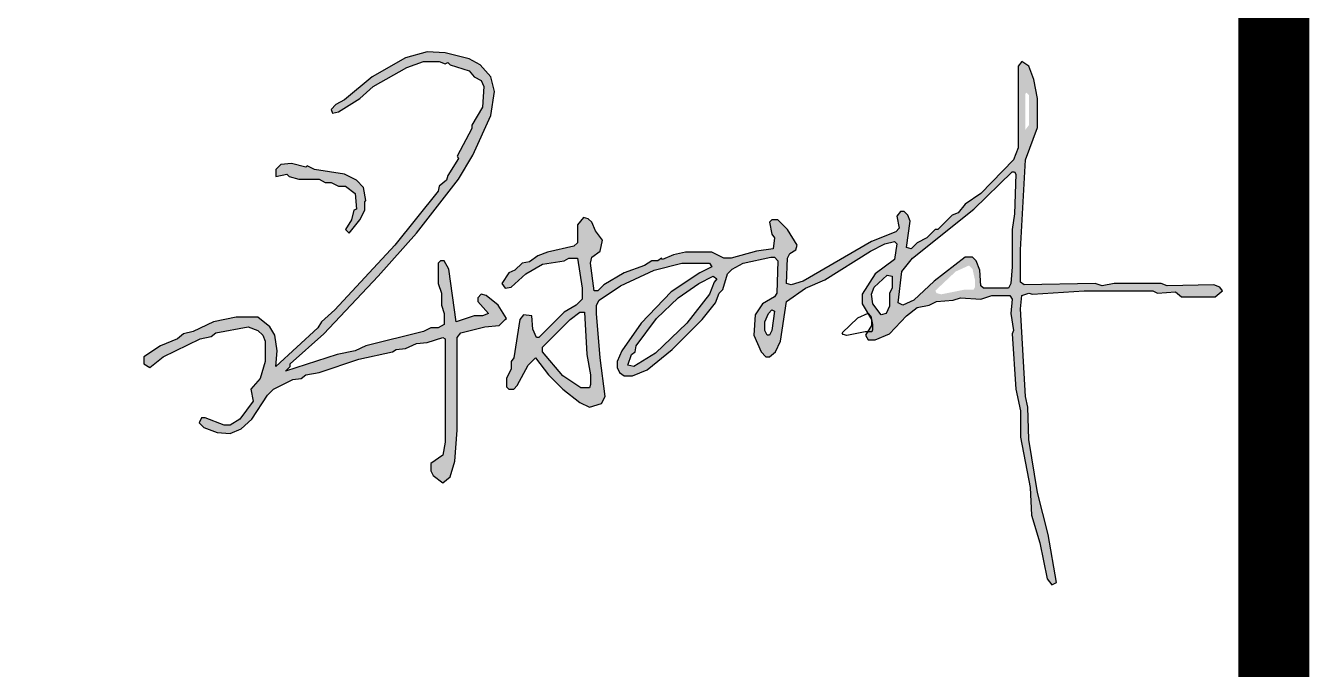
# Model space of a CAD drawing. Extents: x 1169373 to 1354985, y 649019 to 904199.
# Drawn here: x 1292749 to 1294555, y 809984 to 810890 of the extents above; entities that cross this region are included whole.
import ezdxf

# ---------------------------------------------------------------- set-up
doc = ezdxf.new("R2010")
doc.units = 0
doc.header["$LTSCALE"] = 1000
doc.header["$MEASUREMENT"] = 0
doc.layers.add('图框', color=7, linetype='Continuous')

msp = doc.modelspace()

# ---------------------------------------------------------------- hatches: boundary and pattern name
at = {"linetype": 'Continuous'}
h = msp.add_hatch(color=4, dxfattribs=at)
h.dxf.hatch_style = 1
h.paths.add_polyline_path([(1293225.68359046, 810641.6208269781), (1293227.37359046, 810643.3108269781), (1293223.993590461, 810661.9008269784), (1293213.85359046, 810672.040826978), (1293196.95359046, 810680.4908269782), (1293154.70359046, 810687.250826978), (1293144.56359046, 810692.3208269778), (1293142.87359046, 810690.6308269784), (1293122.59359046, 810695.7008269782), (1293107.383590459, 810694.0108269778), (1293100.62359046, 810687.250826978), (1293100.62359046, 810677.1108269783), (1293115.83359046, 810680.4908269782), (1293119.213590459, 810677.1108269783), (1293132.73359046, 810673.7308269785), (1293161.463590459, 810673.7308269785), (1293169.913590461, 810668.6608269782), (1293178.36359046, 810668.6608269782), (1293188.50359046, 810663.5908269783), (1293198.64359046, 810663.5908269783), (1293212.163590461, 810653.4508269782), (1293213.85359046, 810631.4808269785), (1293210.47359046, 810629.790826978), (1293207.09359046, 810616.270826978), (1293198.64359046, 810602.750826978), (1293203.713590459, 810597.6808269782), (1293218.92359046, 810616.270826978), (1293225.68359046, 810629.790826978)], flags=17)
h.paths.add_polyline_path([(1293423.413590461, 810476.000826978), (1293425.10359046, 810477.6908269784), (1293413.27359046, 810496.2808269783), (1293396.37359046, 810509.8008269783), (1293389.61359046, 810511.4908269782), (1293384.54359046, 810506.4208269779), (1293384.54359046, 810501.3508269781), (1293399.75359046, 810484.4508269782), (1293391.303590459, 810481.0708269778), (1293379.47359046, 810481.0708269778), (1293354.12359046, 810472.6208269781), (1293343.98359046, 810546.9808269785), (1293337.22359046, 810558.8108269781), (1293332.15359046, 810558.8108269781), (1293328.77359046, 810555.4308269782), (1293328.77359046, 810526.7008269782), (1293333.84359046, 810513.1808269782), (1293333.84359046, 810496.2808269783), (1293337.22359046, 810484.4508269782), (1293337.22359046, 810469.2408269782), (1293328.77359046, 810464.1708269779), (1293318.633590459, 810464.1708269779), (1293308.493590461, 810459.1008269781), (1293227.37359046, 810438.8208269778), (1293212.163590461, 810432.0608269781), (1293186.81359046, 810426.9908269782), (1293114.14359046, 810403.3308269781), (1293120.90359046, 810410.0908269783), (1293120.90359046, 810413.4708269777), (1293168.22359046, 810455.7208269777), (1293244.27359046, 810536.8408269783), (1293298.35359046, 810597.6808269782), (1293357.50359046, 810673.7308269785), (1293377.78359046, 810707.5308269783), (1293403.133590459, 810763.3008269783), (1293408.20359046, 810797.1008269781), (1293403.133590459, 810817.3808269784), (1293387.92359046, 810834.2808269783), (1293372.713590459, 810842.7308269785), (1293338.913590461, 810851.1808269782), (1293313.56359046, 810852.8708269781), (1293283.14359046, 810844.4208269779), (1293235.823590461, 810817.3808269784), (1293196.95359046, 810785.270826978), (1293185.12359046, 810778.5108269778), (1293178.36359046, 810771.750826978), (1293180.053590459, 810766.6808269782), (1293188.50359046, 810768.3708269781), (1293218.92359046, 810786.960826978), (1293237.51359046, 810803.8608269783), (1293284.83359046, 810830.9008269784), (1293308.493590461, 810839.3508269781), (1293330.463590459, 810839.3508269781), (1293338.913590461, 810835.9708269777), (1293342.29359046, 810837.6608269782), (1293345.67359046, 810834.2808269783), (1293372.713590459, 810825.8308269781), (1293379.47359046, 810817.3808269784), (1293389.61359046, 810812.3108269781), (1293392.993590461, 810803.8608269783), (1293391.303590459, 810775.1308269784), (1293376.09359046, 810749.7808269783), (1293376.09359046, 810744.710826978), (1293355.81359046, 810705.8408269783), (1293357.50359046, 810702.460826978), (1293342.29359046, 810678.8008269783), (1293340.60359046, 810672.040826978), (1293330.463590459, 810663.5908269783), (1293328.77359046, 810656.8308269781), (1293267.93359046, 810580.7808269783), (1293183.43359046, 810489.520826978), (1293164.84359046, 810472.6208269781), (1293159.77359046, 810464.1708269779), (1293100.62359046, 810410.0908269783), (1293102.31359046, 810432.0608269781), (1293098.93359046, 810454.0308269783), (1293092.17359046, 810465.8608269783), (1293075.27359046, 810479.3808269784), (1293044.85359046, 810479.3808269784), (1293012.743590461, 810472.6208269781), (1292984.01359046, 810459.1008269781), (1292970.493590461, 810455.7208269777), (1292962.04359046, 810448.960826978), (1292938.383590459, 810438.8208269778), (1292914.72359046, 810423.6108269783), (1292914.72359046, 810413.4708269777), (1292923.17359046, 810408.4008269784), (1292941.76359046, 810423.6108269783), (1292994.15359046, 810448.960826978), (1293009.36359046, 810452.3408269783), (1293016.12359046, 810457.4108269782), (1293061.75359046, 810465.8608269783), (1293075.27359046, 810460.790826978), (1293082.03359046, 810454.0308269783), (1293085.413590461, 810445.5808269781), (1293085.413590461, 810416.8508269781), (1293078.65359046, 810393.1908269784), (1293065.133590459, 810377.9808269785), (1293068.51359046, 810361.0808269781), (1293049.92359046, 810335.7308269785), (1293036.40359046, 810327.2808269783), (1293027.95359046, 810327.2808269783), (1293000.913590461, 810337.4208269779), (1292995.84359046, 810337.4208269779), (1292992.463590459, 810330.6608269782), (1292999.22359046, 810323.9008269784), (1293017.81359046, 810317.1408269781), (1293036.40359046, 810315.4508269782), (1293051.61359046, 810322.210826978), (1293066.823590461, 810335.7308269785), (1293088.79359046, 810369.5308269783), (1293097.243590461, 810377.9808269785), (1293124.28359046, 810391.500826978), (1293136.11359046, 810393.1908269784), (1293142.87359046, 810398.2608269778), (1293161.463590459, 810401.6408269781), (1293217.23359046, 810420.2308269785), (1293264.553590459, 810430.3708269781), (1293269.62359046, 810433.750826978), (1293283.14359046, 810435.4408269784), (1293298.35359046, 810442.2008269782), (1293313.56359046, 810443.8908269781), (1293335.53359046, 810450.6508269784), (1293338.913590461, 810448.960826978), (1293338.913590461, 810303.6208269781), (1293335.53359046, 810285.0308269783), (1293318.633590459, 810273.2008269782), (1293318.633590459, 810263.0608269781), (1293322.01359046, 810256.3008269783), (1293335.53359046, 810246.1608269782), (1293345.67359046, 810254.6108269783), (1293352.43359046, 810276.5808269781), (1293355.81359046, 810320.520826978), (1293355.81359046, 810450.6508269784), (1293360.883590459, 810457.4108269782), (1293394.68359046, 810465.8608269783), (1293414.963590459, 810467.5508269783)])
h.paths.add_polyline_path([(1293543.40359046, 810398.2608269778), (1293543.40359046, 810384.7408269782), (1293541.713590459, 810379.6708269779), (1293529.883590459, 810379.6708269779), (1293504.53359046, 810396.5708269778), (1293475.803590459, 810430.3708269781), (1293475.803590459, 810437.1308269784), (1293514.67359046, 810476.000826978), (1293528.19359046, 810486.1408269781), (1293534.95359046, 810486.1408269781), (1293538.33359046, 810426.9908269782)], flags=16)
h.paths.add_polyline_path([(1293720.85359046, 810533.460826978), (1293717.47359046, 810528.3908269781), (1293710.713590459, 810511.4908269782), (1293678.60359046, 810470.9308269782), (1293634.663590461, 810428.6808269782), (1293604.243590461, 810410.0908269783), (1293595.79359046, 810411.7808269783), (1293600.86359046, 810426.9908269782), (1293605.93359046, 810430.3708269781), (1293607.62359046, 810438.8208269778), (1293636.35359046, 810477.6908269784), (1293666.77359046, 810506.4208269779), (1293695.50359046, 810526.7008269782), (1293715.78359046, 810536.8408269783)], flags=16)
h.paths.add_polyline_path([(1293801.97359046, 810487.8308269781), (1293798.59359046, 810460.790826978), (1293795.213590459, 810454.0308269783), (1293791.83359046, 810454.0308269783), (1293788.45359046, 810460.790826978), (1293788.45359046, 810472.6208269781), (1293793.52359046, 810484.4508269782), (1293798.59359046, 810489.520826978)], flags=16)
h.paths.add_polyline_path([(1293967.59359046, 810536.8408269783), (1293967.59359046, 810519.9408269784), (1293964.213590459, 810513.1808269782), (1293964.213590459, 810494.5908269783), (1293959.14359046, 810484.4508269782), (1293952.383590459, 810482.7608269778), (1293940.553590459, 810497.9708269777), (1293938.86359046, 810511.4908269782), (1293942.243590461, 810521.6308269784), (1293960.83359046, 810538.5308269783)], flags=16)
h.paths.add_polyline_path([(1294084.20359046, 810531.770826978), (1294084.20359046, 810521.6308269784), (1294082.51359046, 810518.250826978), (1294070.68359046, 810518.250826978), (1294036.883590459, 810511.4908269782), (1294030.12359046, 810513.1808269782), (1294028.43359046, 810516.5608269781), (1294057.163590461, 810543.6008269781), (1294075.75359046, 810552.0508269783), (1294080.823590461, 810546.9808269785)], flags=16)
h.paths.add_polyline_path([(1294141.663590461, 810680.4908269782), (1294139.97359046, 810624.7208269777), (1294136.59359046, 810602.750826978), (1294136.59359046, 810550.3608269783), (1294134.90359046, 810526.7008269782), (1294131.52359046, 810519.9408269784), (1294096.03359046, 810519.9408269784), (1294092.65359046, 810523.3208269778), (1294090.963590459, 810545.290826978), (1294085.89359046, 810558.8108269781), (1294080.823590461, 810563.8808269784), (1294070.68359046, 810563.8808269784), (1294026.743590461, 810530.0808269781), (1293998.01359046, 810503.040826978), (1293982.803590459, 810496.2808269783), (1293976.04359046, 810499.6608269782), (1293981.11359046, 810543.6008269781), (1293996.323590461, 810562.1908269784), (1294082.51359046, 810631.4808269785), (1294136.59359046, 810683.8708269781), (1294139.97359046, 810683.8708269781)], flags=16)
h.paths.add_polyline_path([(1294160.25359046, 810792.0308269783), (1294160.25359046, 810770.0608269781), (1294160.25359046, 810749.7808269783), (1294155.18359046, 810743.020826978), (1294155.18359046, 810793.7208269777), (1294156.87359046, 810795.4108269782)], flags=16)
h.paths.add_polyline_path([(1294430.65359046, 810514.8708269781), (1294432.34359046, 810516.5608269781), (1294428.963590459, 810521.6308269784), (1294420.51359046, 810525.0108269778), (1294354.60359046, 810523.3208269778), (1294346.15359046, 810526.7008269782), (1294280.243590461, 810526.7008269782), (1294263.34359046, 810523.3208269778), (1294253.20359046, 810526.7008269782), (1294153.493590461, 810525.0108269778), (1294148.42359046, 810528.3908269781), (1294148.42359046, 810574.020826978), (1294155.18359046, 810700.770826978), (1294172.08359046, 810746.4008269784), (1294172.08359046, 810786.960826978), (1294167.01359046, 810814.000826978), (1294160.25359046, 810832.5908269783), (1294150.11359046, 810839.3508269781), (1294145.04359046, 810832.5908269783), (1294145.04359046, 810717.6708269779), (1294138.28359046, 810700.770826978), (1294092.65359046, 810653.4508269782), (1294070.68359046, 810638.2408269782), (1294060.54359046, 810626.4108269782), (1294052.09359046, 810623.0308269783), (1294031.81359046, 810602.750826978), (1294028.43359046, 810602.750826978), (1294016.60359046, 810590.9208269779), (1294003.08359046, 810584.1608269782), (1293994.633590459, 810575.710826978), (1293987.87359046, 810577.4008269784), (1293992.94359046, 810614.5808269781), (1293989.56359046, 810623.0308269783), (1293984.493590461, 810628.1008269781), (1293979.42359046, 810628.1008269781), (1293974.35359046, 810621.3408269783), (1293977.73359046, 810604.4408269784), (1293972.663590461, 810599.3708269781), (1293938.86359046, 810585.8508269781), (1293842.53359046, 810530.0808269781), (1293825.633590459, 810525.0108269778), (1293818.87359046, 810526.7008269782), (1293820.56359046, 810562.1908269784), (1293823.94359046, 810568.9508269782), (1293832.39359046, 810574.020826978), (1293834.08359046, 810580.7808269783), (1293820.56359046, 810602.750826978), (1293807.04359046, 810616.270826978), (1293798.59359046, 810616.270826978), (1293795.213590459, 810612.8908269781), (1293798.59359046, 810595.9908269782), (1293801.97359046, 810590.9208269779), (1293800.28359046, 810575.710826978), (1293776.62359046, 810572.3308269781), (1293741.133590459, 810562.1908269784), (1293730.993590461, 810562.1908269784), (1293714.09359046, 810570.6408269781), (1293676.913590461, 810570.6408269781), (1293660.01359046, 810567.2608269778), (1293644.803590459, 810560.500826978), (1293643.11359046, 810562.1908269784), (1293638.04359046, 810558.8108269781), (1293629.59359046, 810558.8108269781), (1293619.45359046, 810552.0508269783), (1293590.72359046, 810541.9108269782), (1293561.993590461, 810525.0108269778), (1293553.54359046, 810516.5608269781), (1293548.47359046, 810516.5608269781), (1293543.40359046, 810555.4308269782), (1293545.09359046, 810563.8808269784), (1293556.92359046, 810572.3308269781), (1293560.303590459, 810587.540826978), (1293550.163590461, 810601.0608269781), (1293545.09359046, 810612.8908269781), (1293540.02359046, 810617.960826978), (1293533.26359046, 810619.6508269784), (1293524.81359046, 810609.5108269778), (1293524.81359046, 810584.1608269782), (1293519.743590461, 810579.0908269783), (1293482.56359046, 810570.6408269781), (1293469.04359046, 810565.5708269778), (1293457.213590459, 810557.1208269781), (1293447.073590461, 810555.4308269782), (1293436.93359046, 810545.290826978), (1293428.48359046, 810541.9108269782), (1293418.34359046, 810526.7008269782), (1293423.413590461, 810519.9408269784), (1293431.86359046, 810521.6308269784), (1293452.14359046, 810540.2208269777), (1293475.803590459, 810553.7408269782), (1293506.22359046, 810558.8108269781), (1293512.98359046, 810562.1908269784), (1293524.81359046, 810562.1908269784), (1293531.573590461, 810519.9408269784), (1293531.573590461, 810504.7308269785), (1293523.12359046, 810496.2808269783), (1293506.22359046, 810486.1408269781), (1293470.73359046, 810450.6508269784), (1293467.35359046, 810450.6508269784), (1293462.28359046, 810462.4808269785), (1293460.59359046, 810481.0708269778), (1293448.76359046, 810482.7608269778), (1293443.69359046, 810476.000826978), (1293435.243590461, 810421.9208269779), (1293431.86359046, 810416.8508269781), (1293431.86359046, 810406.710826978), (1293425.10359046, 810393.1908269784), (1293425.10359046, 810381.3608269783), (1293428.48359046, 810377.9808269785), (1293435.243590461, 810377.9808269785), (1293440.31359046, 810383.0508269783), (1293455.52359046, 810411.7808269783), (1293465.663590461, 810421.9208269779), (1293484.25359046, 810398.2608269778), (1293504.53359046, 810377.9808269785), (1293528.19359046, 810359.3908269781), (1293541.713590459, 810352.6308269784), (1293558.61359046, 810357.7008269782), (1293563.68359046, 810367.8408269783), (1293556.92359046, 810421.9208269779), (1293551.85359046, 810484.4508269782), (1293551.85359046, 810496.2808269783), (1293555.23359046, 810503.040826978), (1293585.65359046, 810523.3208269778), (1293632.97359046, 810545.290826978), (1293671.84359046, 810555.4308269782), (1293710.713590459, 810555.4308269782), (1293714.09359046, 810550.3608269783), (1293697.19359046, 810541.9108269782), (1293656.633590459, 810514.8708269781), (1293614.383590459, 810470.9308269782), (1293587.34359046, 810432.0608269781), (1293580.58359046, 810416.8508269781), (1293580.58359046, 810408.4008269784), (1293583.963590459, 810401.6408269781), (1293590.72359046, 810396.5708269778), (1293602.553590459, 810396.5708269778), (1293622.83359046, 810405.020826978), (1293658.323590461, 810433.750826978), (1293700.573590461, 810476.000826978), (1293719.163590461, 810499.6608269782), (1293724.23359046, 810513.1808269782), (1293729.303590459, 810518.250826978), (1293736.06359046, 810540.2208269777), (1293742.823590461, 810546.9808269785), (1293758.03359046, 810555.4308269782), (1293796.90359046, 810563.8808269784), (1293801.97359046, 810563.8808269784), (1293807.04359046, 810558.8108269781), (1293805.35359046, 810513.1808269782), (1293801.97359046, 810508.1108269783), (1293785.073590461, 810497.9708269777), (1293774.93359046, 810482.7608269778), (1293773.243590461, 810454.0308269783), (1293783.383590459, 810430.3708269781), (1293790.14359046, 810423.6108269783), (1293795.213590459, 810423.6108269783), (1293803.663590461, 810430.3708269781), (1293810.42359046, 810445.5808269781), (1293818.87359046, 810501.3508269781), (1293845.913590461, 810519.9408269784), (1293872.95359046, 810531.770826978), (1293937.17359046, 810572.3308269781), (1293957.45359046, 810582.4708269777), (1293970.97359046, 810585.8508269781), (1293974.35359046, 810582.4708269777), (1293970.97359046, 810560.500826978), (1293943.93359046, 810540.2208269777), (1293925.34359046, 810511.4908269782), (1293925.34359046, 810497.9708269777), (1293938.86359046, 810476.000826978), (1293938.86359046, 810467.5508269783), (1293930.413590461, 810454.0308269783), (1293933.79359046, 810447.270826978), (1293943.93359046, 810447.270826978), (1293964.213590459, 810455.7208269777), (1293987.87359046, 810481.0708269778), (1294003.08359046, 810492.9008269784), (1294019.98359046, 810496.2808269783), (1294030.12359046, 810501.3508269781), (1294053.78359046, 810503.040826978), (1294063.92359046, 810506.4208269779), (1294092.65359046, 810504.7308269785), (1294107.86359046, 810509.8008269783), (1294133.213590459, 810509.8008269783), (1294136.59359046, 810504.7308269785), (1294134.90359046, 810484.4508269782), (1294138.28359046, 810460.790826978), (1294136.59359046, 810455.7208269777), (1294141.663590461, 810377.9808269785), (1294148.42359046, 810347.5608269781), (1294148.42359046, 810310.3808269784), (1294161.94359046, 810239.4008269784), (1294163.633590459, 810200.5308269783), (1294175.463590459, 810161.6608269782), (1294185.60359046, 810110.960826978), (1294192.36359046, 810102.5108269778), (1294199.12359046, 810105.8908269781), (1294187.29359046, 810173.4908269782), (1294172.08359046, 810232.6408269781), (1294160.25359046, 810307.000826978), (1294158.56359046, 810352.6308269784), (1294155.18359046, 810367.8408269783), (1294148.42359046, 810491.210826978), (1294150.11359046, 810509.8008269783), (1294160.25359046, 810513.1808269782), (1294165.323590461, 810511.4908269782), (1294237.993590461, 810516.5608269781), (1294334.323590461, 810516.5608269781), (1294341.08359046, 810513.1808269782), (1294366.43359046, 810514.8708269781), (1294374.883590459, 810508.1108269783), (1294422.20359046, 810508.1108269783)])

# ---------------------------------------------------------------- linework, layer by layer
at = {"const_width": 100}
msp.add_lwpolyline([(1238604.710297789, 784418.7392821031), (1294504.710297789, 784418.7392821031), (1294504.710297789, 824418.7392821031), (1238604.710297789, 824418.7392821031)], close=True, dxfattribs=at)
at = {"color": 4, "linetype": 'Continuous'}
for points in [[(1293423.413590461, 810476.000826978), (1293425.10359046, 810477.6908269784), (1293413.27359046, 810496.2808269783), (1293396.37359046, 810509.8008269783), (1293389.61359046, 810511.4908269782), (1293384.54359046, 810506.4208269779), (1293384.54359046, 810501.3508269781), (1293399.75359046, 810484.4508269782), (1293391.303590459, 810481.0708269778), (1293379.47359046, 810481.0708269778), (1293354.12359046, 810472.6208269781), (1293343.98359046, 810546.9808269785), (1293337.22359046, 810558.8108269781), (1293332.15359046, 810558.8108269781), (1293328.77359046, 810555.4308269782), (1293328.77359046, 810526.7008269782), (1293333.84359046, 810513.1808269782), (1293333.84359046, 810496.2808269783), (1293337.22359046, 810484.4508269782), (1293337.22359046, 810469.2408269782), (1293328.77359046, 810464.1708269779), (1293318.633590459, 810464.1708269779), (1293308.493590461, 810459.1008269781), (1293227.37359046, 810438.8208269778), (1293212.163590461, 810432.0608269781), (1293186.81359046, 810426.9908269782), (1293114.14359046, 810403.3308269781), (1293120.90359046, 810410.0908269783), (1293120.90359046, 810413.4708269777), (1293168.22359046, 810455.7208269777), (1293244.27359046, 810536.8408269783), (1293298.35359046, 810597.6808269782), (1293357.50359046, 810673.7308269785), (1293377.78359046, 810707.5308269783), (1293403.133590459, 810763.3008269783), (1293408.20359046, 810797.1008269781), (1293403.133590459, 810817.3808269784), (1293387.92359046, 810834.2808269783), (1293372.713590459, 810842.7308269785), (1293338.913590461, 810851.1808269782), (1293313.56359046, 810852.8708269781), (1293283.14359046, 810844.4208269779), (1293235.823590461, 810817.3808269784), (1293196.95359046, 810785.270826978), (1293185.12359046, 810778.5108269778), (1293178.36359046, 810771.750826978), (1293180.053590459, 810766.6808269782), (1293188.50359046, 810768.3708269781), (1293218.92359046, 810786.960826978), (1293237.51359046, 810803.8608269783), (1293284.83359046, 810830.9008269784), (1293308.493590461, 810839.3508269781), (1293330.463590459, 810839.3508269781), (1293338.913590461, 810835.9708269777), (1293342.29359046, 810837.6608269782), (1293345.67359046, 810834.2808269783), (1293372.713590459, 810825.8308269781), (1293379.47359046, 810817.3808269784), (1293389.61359046, 810812.3108269781), (1293392.993590461, 810803.8608269783), (1293391.303590459, 810775.1308269784), (1293376.09359046, 810749.7808269783), (1293376.09359046, 810744.710826978), (1293355.81359046, 810705.8408269783), (1293357.50359046, 810702.460826978), (1293342.29359046, 810678.8008269783), (1293340.60359046, 810672.040826978), (1293330.463590459, 810663.5908269783), (1293328.77359046, 810656.8308269781), (1293267.93359046, 810580.7808269783), (1293183.43359046, 810489.520826978), (1293164.84359046, 810472.6208269781), (1293159.77359046, 810464.1708269779), (1293100.62359046, 810410.0908269783), (1293102.31359046, 810432.0608269781), (1293098.93359046, 810454.0308269783), (1293092.17359046, 810465.8608269783), (1293075.27359046, 810479.3808269784), (1293044.85359046, 810479.3808269784), (1293012.743590461, 810472.6208269781), (1292984.01359046, 810459.1008269781), (1292970.493590461, 810455.7208269777), (1292962.04359046, 810448.960826978), (1292938.383590459, 810438.8208269778), (1292914.72359046, 810423.6108269783), (1292914.72359046, 810413.4708269777), (1292923.17359046, 810408.4008269784), (1292941.76359046, 810423.6108269783), (1292994.15359046, 810448.960826978), (1293009.36359046, 810452.3408269783), (1293016.12359046, 810457.4108269782), (1293061.75359046, 810465.8608269783), (1293075.27359046, 810460.790826978), (1293082.03359046, 810454.0308269783), (1293085.413590461, 810445.5808269781), (1293085.413590461, 810416.8508269781), (1293078.65359046, 810393.1908269784), (1293065.133590459, 810377.9808269785), (1293068.51359046, 810361.0808269781), (1293049.92359046, 810335.7308269785), (1293036.40359046, 810327.2808269783), (1293027.95359046, 810327.2808269783), (1293000.913590461, 810337.4208269779), (1292995.84359046, 810337.4208269779), (1292992.463590459, 810330.6608269782), (1292999.22359046, 810323.9008269784), (1293017.81359046, 810317.1408269781), (1293036.40359046, 810315.4508269782), (1293051.61359046, 810322.210826978), (1293066.823590461, 810335.7308269785), (1293088.79359046, 810369.5308269783), (1293097.243590461, 810377.9808269785), (1293124.28359046, 810391.500826978), (1293136.11359046, 810393.1908269784), (1293142.87359046, 810398.2608269778), (1293161.463590459, 810401.6408269781), (1293217.23359046, 810420.2308269785), (1293264.553590459, 810430.3708269781), (1293269.62359046, 810433.750826978), (1293283.14359046, 810435.4408269784), (1293298.35359046, 810442.2008269782), (1293313.56359046, 810443.8908269781), (1293335.53359046, 810450.6508269784), (1293338.913590461, 810448.960826978), (1293338.913590461, 810303.6208269781), (1293335.53359046, 810285.0308269783), (1293318.633590459, 810273.2008269782), (1293318.633590459, 810263.0608269781), (1293322.01359046, 810256.3008269783), (1293335.53359046, 810246.1608269782), (1293345.67359046, 810254.6108269783), (1293352.43359046, 810276.5808269781), (1293355.81359046, 810320.520826978), (1293355.81359046, 810450.6508269784), (1293360.883590459, 810457.4108269782), (1293394.68359046, 810465.8608269783), (1293414.963590459, 810467.5508269783), (1293423.413590461, 810476.000826978)], [(1294430.65359046, 810514.8708269781), (1294432.34359046, 810516.5608269781), (1294428.963590459, 810521.6308269784), (1294420.51359046, 810525.0108269778), (1294354.60359046, 810523.3208269778), (1294346.15359046, 810526.7008269782), (1294280.243590461, 810526.7008269782), (1294263.34359046, 810523.3208269778), (1294253.20359046, 810526.7008269782), (1294153.493590461, 810525.0108269778), (1294148.42359046, 810528.3908269781), (1294148.42359046, 810574.020826978), (1294155.18359046, 810700.770826978), (1294172.08359046, 810746.4008269784), (1294172.08359046, 810786.960826978), (1294167.01359046, 810814.000826978), (1294160.25359046, 810832.5908269783), (1294150.11359046, 810839.3508269781), (1294145.04359046, 810832.5908269783), (1294145.04359046, 810717.6708269779), (1294138.28359046, 810700.770826978), (1294092.65359046, 810653.4508269782), (1294070.68359046, 810638.2408269782), (1294060.54359046, 810626.4108269782), (1294052.09359046, 810623.0308269783), (1294031.81359046, 810602.750826978), (1294028.43359046, 810602.750826978), (1294016.60359046, 810590.9208269779), (1294003.08359046, 810584.1608269782), (1293994.633590459, 810575.710826978), (1293987.87359046, 810577.4008269784), (1293992.94359046, 810614.5808269781), (1293989.56359046, 810623.0308269783), (1293984.493590461, 810628.1008269781), (1293979.42359046, 810628.1008269781), (1293974.35359046, 810621.3408269783), (1293977.73359046, 810604.4408269784), (1293972.663590461, 810599.3708269781), (1293938.86359046, 810585.8508269781), (1293842.53359046, 810530.0808269781), (1293825.633590459, 810525.0108269778), (1293818.87359046, 810526.7008269782), (1293820.56359046, 810562.1908269784), (1293823.94359046, 810568.9508269782), (1293832.39359046, 810574.020826978), (1293834.08359046, 810580.7808269783), (1293820.56359046, 810602.750826978), (1293807.04359046, 810616.270826978), (1293798.59359046, 810616.270826978), (1293795.213590459, 810612.8908269781), (1293798.59359046, 810595.9908269782), (1293801.97359046, 810590.9208269779), (1293800.28359046, 810575.710826978), (1293776.62359046, 810572.3308269781), (1293741.133590459, 810562.1908269784), (1293730.993590461, 810562.1908269784), (1293714.09359046, 810570.6408269781), (1293676.913590461, 810570.6408269781), (1293660.01359046, 810567.2608269778), (1293644.803590459, 810560.500826978), (1293643.11359046, 810562.1908269784), (1293638.04359046, 810558.8108269781), (1293629.59359046, 810558.8108269781), (1293619.45359046, 810552.0508269783), (1293590.72359046, 810541.9108269782), (1293561.993590461, 810525.0108269778), (1293553.54359046, 810516.5608269781), (1293548.47359046, 810516.5608269781), (1293543.40359046, 810555.4308269782), (1293545.09359046, 810563.8808269784), (1293556.92359046, 810572.3308269781), (1293560.303590459, 810587.540826978), (1293550.163590461, 810601.0608269781), (1293545.09359046, 810612.8908269781), (1293540.02359046, 810617.960826978), (1293533.26359046, 810619.6508269784), (1293524.81359046, 810609.5108269778), (1293524.81359046, 810584.1608269782), (1293519.743590461, 810579.0908269783), (1293482.56359046, 810570.6408269781), (1293469.04359046, 810565.5708269778), (1293457.213590459, 810557.1208269781), (1293447.073590461, 810555.4308269782), (1293436.93359046, 810545.290826978), (1293428.48359046, 810541.9108269782), (1293418.34359046, 810526.7008269782), (1293423.413590461, 810519.9408269784), (1293431.86359046, 810521.6308269784), (1293452.14359046, 810540.2208269777), (1293475.803590459, 810553.7408269782), (1293506.22359046, 810558.8108269781), (1293512.98359046, 810562.1908269784), (1293524.81359046, 810562.1908269784), (1293531.573590461, 810519.9408269784), (1293531.573590461, 810504.7308269785), (1293523.12359046, 810496.2808269783), (1293506.22359046, 810486.1408269781), (1293470.73359046, 810450.6508269784), (1293467.35359046, 810450.6508269784), (1293462.28359046, 810462.4808269785), (1293460.59359046, 810481.0708269778), (1293448.76359046, 810482.7608269778), (1293443.69359046, 810476.000826978), (1293435.243590461, 810421.9208269779), (1293431.86359046, 810416.8508269781), (1293431.86359046, 810406.710826978), (1293425.10359046, 810393.1908269784), (1293425.10359046, 810381.3608269783), (1293428.48359046, 810377.9808269785), (1293435.243590461, 810377.9808269785), (1293440.31359046, 810383.0508269783), (1293455.52359046, 810411.7808269783), (1293465.663590461, 810421.9208269779), (1293484.25359046, 810398.2608269778), (1293504.53359046, 810377.9808269785), (1293528.19359046, 810359.3908269781), (1293541.713590459, 810352.6308269784), (1293558.61359046, 810357.7008269782), (1293563.68359046, 810367.8408269783), (1293556.92359046, 810421.9208269779), (1293551.85359046, 810484.4508269782), (1293551.85359046, 810496.2808269783), (1293555.23359046, 810503.040826978), (1293585.65359046, 810523.3208269778), (1293632.97359046, 810545.290826978), (1293671.84359046, 810555.4308269782), (1293710.713590459, 810555.4308269782), (1293714.09359046, 810550.3608269783), (1293697.19359046, 810541.9108269782), (1293656.633590459, 810514.8708269781), (1293614.383590459, 810470.9308269782), (1293587.34359046, 810432.0608269781), (1293580.58359046, 810416.8508269781), (1293580.58359046, 810408.4008269784), (1293583.963590459, 810401.6408269781), (1293590.72359046, 810396.5708269778), (1293602.553590459, 810396.5708269778), (1293622.83359046, 810405.020826978), (1293658.323590461, 810433.750826978), (1293700.573590461, 810476.000826978), (1293719.163590461, 810499.6608269782), (1293724.23359046, 810513.1808269782), (1293729.303590459, 810518.250826978), (1293736.06359046, 810540.2208269777), (1293742.823590461, 810546.9808269785), (1293758.03359046, 810555.4308269782), (1293796.90359046, 810563.8808269784), (1293801.97359046, 810563.8808269784), (1293807.04359046, 810558.8108269781), (1293805.35359046, 810513.1808269782), (1293801.97359046, 810508.1108269783), (1293785.073590461, 810497.9708269777), (1293774.93359046, 810482.7608269778), (1293773.243590461, 810454.0308269783), (1293783.383590459, 810430.3708269781), (1293790.14359046, 810423.6108269783), (1293795.213590459, 810423.6108269783), (1293803.663590461, 810430.3708269781), (1293810.42359046, 810445.5808269781), (1293818.87359046, 810501.3508269781), (1293845.913590461, 810519.9408269784), (1293872.95359046, 810531.770826978), (1293937.17359046, 810572.3308269781), (1293957.45359046, 810582.4708269777), (1293970.97359046, 810585.8508269781), (1293974.35359046, 810582.4708269777), (1293970.97359046, 810560.500826978), (1293943.93359046, 810540.2208269777), (1293925.34359046, 810511.4908269782), (1293925.34359046, 810497.9708269777), (1293938.86359046, 810476.000826978), (1293938.86359046, 810467.5508269783), (1293930.413590461, 810454.0308269783), (1293933.79359046, 810447.270826978), (1293943.93359046, 810447.270826978), (1293964.213590459, 810455.7208269777), (1293987.87359046, 810481.0708269778), (1294003.08359046, 810492.9008269784), (1294019.98359046, 810496.2808269783), (1294030.12359046, 810501.3508269781), (1294053.78359046, 810503.040826978), (1294063.92359046, 810506.4208269779), (1294092.65359046, 810504.7308269785), (1294107.86359046, 810509.8008269783), (1294133.213590459, 810509.8008269783), (1294136.59359046, 810504.7308269785), (1294134.90359046, 810484.4508269782), (1294138.28359046, 810460.790826978), (1294136.59359046, 810455.7208269777), (1294141.663590461, 810377.9808269785), (1294148.42359046, 810347.5608269781), (1294148.42359046, 810310.3808269784), (1294161.94359046, 810239.4008269784), (1294163.633590459, 810200.5308269783), (1294175.463590459, 810161.6608269782), (1294185.60359046, 810110.960826978), (1294192.36359046, 810102.5108269778), (1294199.12359046, 810105.8908269781), (1294187.29359046, 810173.4908269782), (1294172.08359046, 810232.6408269781), (1294160.25359046, 810307.000826978), (1294158.56359046, 810352.6308269784), (1294155.18359046, 810367.8408269783), (1294148.42359046, 810491.210826978), (1294150.11359046, 810509.8008269783), (1294160.25359046, 810513.1808269782), (1294165.323590461, 810511.4908269782), (1294237.993590461, 810516.5608269781), (1294334.323590461, 810516.5608269781), (1294341.08359046, 810513.1808269782), (1294366.43359046, 810514.8708269781), (1294374.883590459, 810508.1108269783), (1294422.20359046, 810508.1108269783), (1294430.65359046, 810514.8708269781)], [(1293225.68359046, 810641.6208269781), (1293227.37359046, 810643.3108269781), (1293223.993590461, 810661.9008269784), (1293213.85359046, 810672.040826978), (1293196.95359046, 810680.4908269782), (1293154.70359046, 810687.250826978), (1293144.56359046, 810692.3208269778), (1293142.87359046, 810690.6308269784), (1293122.59359046, 810695.7008269782), (1293107.383590459, 810694.0108269778), (1293100.62359046, 810687.250826978), (1293100.62359046, 810677.1108269783), (1293115.83359046, 810680.4908269782), (1293119.213590459, 810677.1108269783), (1293132.73359046, 810673.7308269785), (1293161.463590459, 810673.7308269785), (1293169.913590461, 810668.6608269782), (1293178.36359046, 810668.6608269782), (1293188.50359046, 810663.5908269783), (1293198.64359046, 810663.5908269783), (1293212.163590461, 810653.4508269782), (1293213.85359046, 810631.4808269785), (1293210.47359046, 810629.790826978), (1293207.09359046, 810616.270826978), (1293198.64359046, 810602.750826978), (1293203.713590459, 810597.6808269782), (1293218.92359046, 810616.270826978), (1293225.68359046, 810629.790826978), (1293225.68359046, 810641.6208269781)], [(1294141.663590461, 810680.4908269782), (1294139.97359046, 810624.7208269777), (1294136.59359046, 810602.750826978), (1294136.59359046, 810550.3608269783), (1294134.90359046, 810526.7008269782), (1294131.52359046, 810519.9408269784), (1294096.03359046, 810519.9408269784), (1294092.65359046, 810523.3208269778), (1294090.963590459, 810545.290826978), (1294085.89359046, 810558.8108269781), (1294080.823590461, 810563.8808269784), (1294070.68359046, 810563.8808269784), (1294026.743590461, 810530.0808269781), (1293998.01359046, 810503.040826978), (1293982.803590459, 810496.2808269783), (1293976.04359046, 810499.6608269782), (1293981.11359046, 810543.6008269781), (1293996.323590461, 810562.1908269784), (1294082.51359046, 810631.4808269785), (1294136.59359046, 810683.8708269781), (1294139.97359046, 810683.8708269781), (1294141.663590461, 810680.4908269782)], [(1293720.85359046, 810533.460826978), (1293717.47359046, 810528.3908269781), (1293710.713590459, 810511.4908269782), (1293678.60359046, 810470.9308269782), (1293634.663590461, 810428.6808269782), (1293604.243590461, 810410.0908269783), (1293595.79359046, 810411.7808269783), (1293600.86359046, 810426.9908269782), (1293605.93359046, 810430.3708269781), (1293607.62359046, 810438.8208269778), (1293636.35359046, 810477.6908269784), (1293666.77359046, 810506.4208269779), (1293695.50359046, 810526.7008269782), (1293715.78359046, 810536.8408269783), (1293720.85359046, 810533.460826978)], [(1293967.59359046, 810536.8408269783), (1293967.59359046, 810519.9408269784), (1293964.213590459, 810513.1808269782), (1293964.213590459, 810494.5908269783), (1293959.14359046, 810484.4508269782), (1293952.383590459, 810482.7608269778), (1293940.553590459, 810497.9708269777), (1293938.86359046, 810511.4908269782), (1293942.243590461, 810521.6308269784), (1293960.83359046, 810538.5308269783), (1293967.59359046, 810536.8408269783)], [(1293543.40359046, 810398.2608269778), (1293543.40359046, 810384.7408269782), (1293541.713590459, 810379.6708269779), (1293529.883590459, 810379.6708269779), (1293504.53359046, 810396.5708269778), (1293475.803590459, 810430.3708269781), (1293475.803590459, 810437.1308269784), (1293514.67359046, 810476.000826978), (1293528.19359046, 810486.1408269781), (1293534.95359046, 810486.1408269781), (1293538.33359046, 810426.9908269782), (1293543.40359046, 810398.2608269778)], [(1293801.97359046, 810487.8308269781), (1293798.59359046, 810460.790826978), (1293795.213590459, 810454.0308269783), (1293791.83359046, 810454.0308269783), (1293788.45359046, 810460.790826978), (1293788.45359046, 810472.6208269781), (1293793.52359046, 810484.4508269782), (1293798.59359046, 810489.520826978), (1293801.97359046, 810487.8308269781)], [(1293940.237744446, 810469.1323619572), (1293940.237744446, 810461.332361957), (1293938.937744447, 810458.7323619573), (1293929.837744446, 810458.7323619573), (1293903.837744446, 810453.5323619571), (1293898.637744447, 810454.832361957), (1293897.337744446, 810457.432361957), (1293919.437744447, 810478.2323619573), (1293933.737744446, 810484.7323619573), (1293937.637744447, 810480.832361957), (1293940.237744446, 810469.1323619572)]]:
    msp.add_lwpolyline(points, dxfattribs=at)
at = {"layer": '图框', "color": 4, "const_width": 98.59051702045936}
msp.add_lwpolyline([(1288804.710297789, 824418.7392821031), (1294504.710297789, 824418.7392821031), (1294504.710297789, 784418.7392821031), (1288804.710297789, 784418.7392821031)], close=True, dxfattribs=at)

doc.saveas('drawing.dxf')
